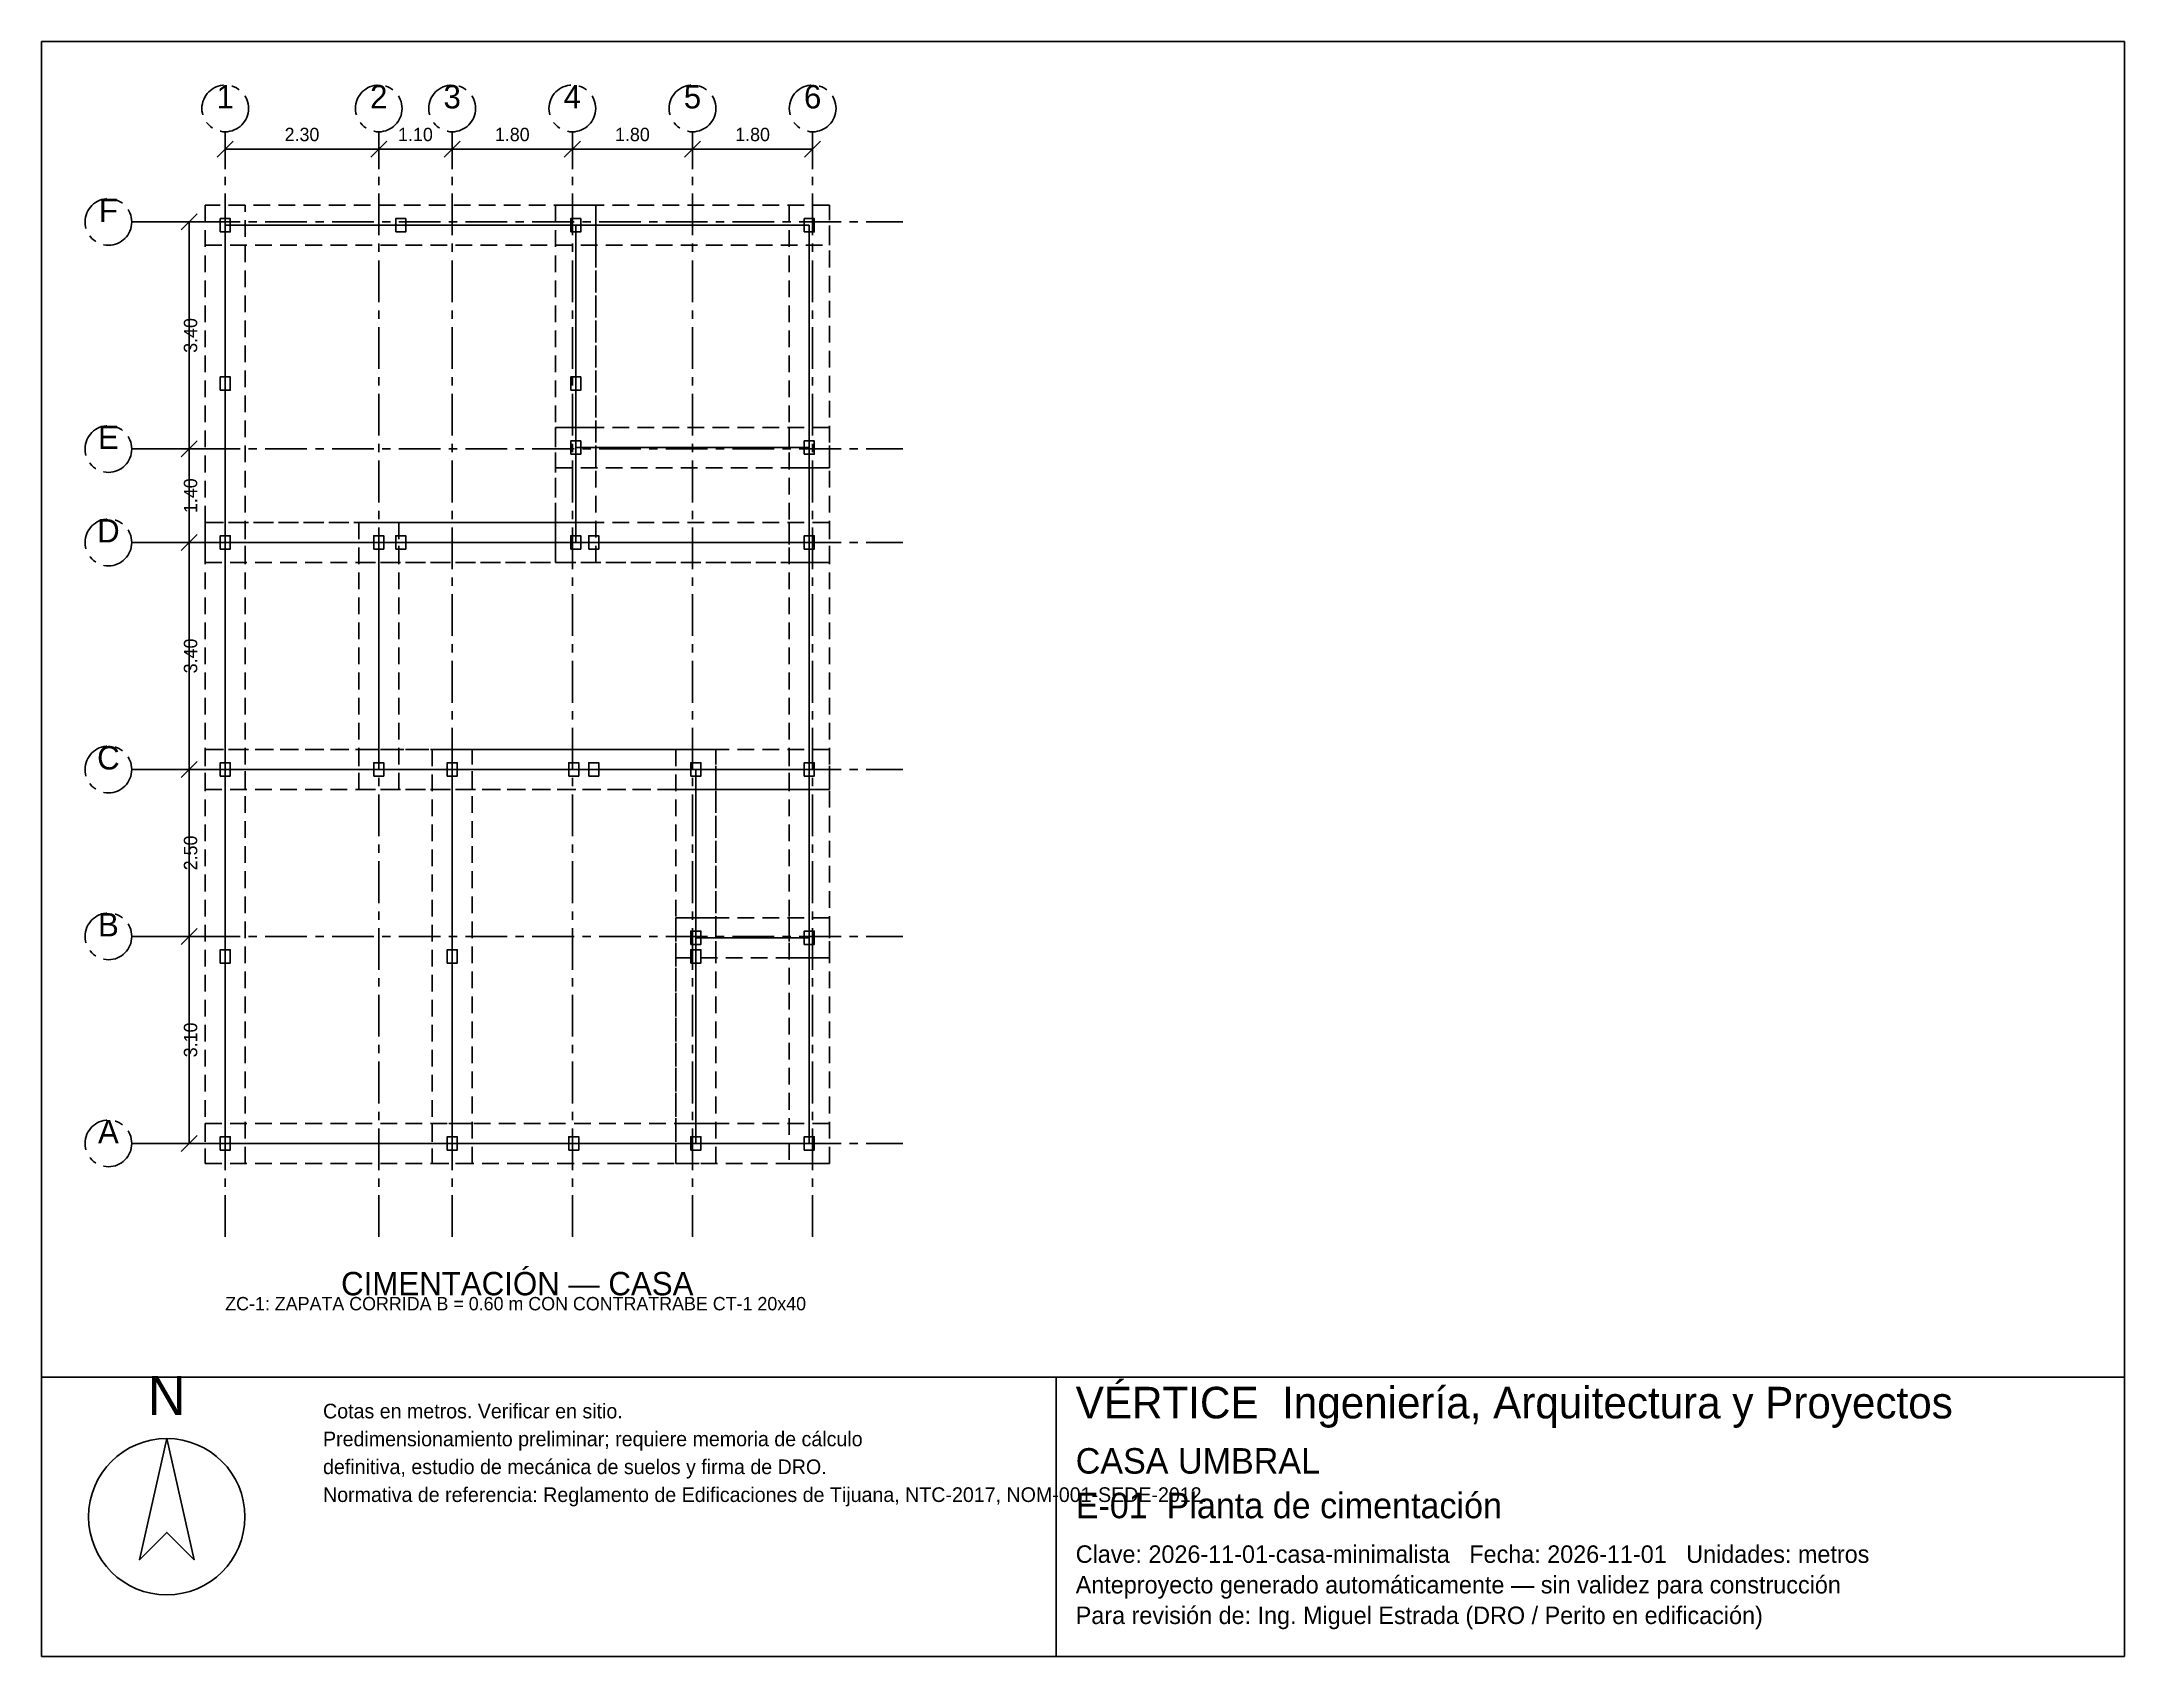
# Model space of a CAD drawing. Header units: metres. Extents: x -2.8 to 28.4, y -7.7 to 16.5.
import ezdxf
from ezdxf.enums import TextEntityAlignment as Align

# ---------------------------------------------------------------- set-up
doc = ezdxf.new("R2010")
doc.units = ezdxf.units.M
doc.header["$LTSCALE"] = 0.5
doc.linetypes.add('CENTER', pattern=[2, 1.25, -0.25, 0.25, -0.25])
doc.linetypes.add('DASHED', pattern=[0.75, 0.5, -0.25])
for name, color, linetype in [('A-TEXTO', 3, 'CONTINUOUS'), ('COTAS', 8, 'CONTINUOUS'), ('E-CASTILLOS', 2, 'CONTINUOUS'), ('E-EJES', 1, 'CENTER'), ('E-MUROS', 7, 'CONTINUOUS'), ('E-TEXTO', 3, 'CONTINUOUS'), ('E-ZAPATAS', 6, 'DASHED'), ('LAMINA', 9, 'CONTINUOUS')]:
    doc.layers.add(name, color=color, linetype=linetype)
doc.styles.get("Standard").update_dxf_attribs({"font": 'txt', "width": 0.9})

msp = doc.modelspace()

# ---------------------------------------------------------------- linework, layer by layer
at = {"layer": 'COTAS'}
for p, q in [((-0.12, 14.77), (0.12, 15.01)), ((0, 14.59), (0, 15.04)), ((2.18, 14.77), (2.42, 15.01)), ((2.18, 14.77), (2.42, 15.01)), ((2.3, 14.59), (2.3, 15.04)), ((2.3, 14.59), (2.3, 15.04)), ((3.28, 14.77), (3.52, 15.01)), ((3.28, 14.77), (3.52, 15.01)), ((3.4, 14.59), (3.4, 15.04)), ((3.4, 14.59), (3.4, 15.04)), ((5.08, 14.77), (5.32, 15.01)), ((5.08, 14.77), (5.32, 15.01)), ((5.2, 14.59), (5.2, 15.04)), ((5.2, 14.59), (5.2, 15.04)), ((6.88, 14.77), (7.12, 15.01)), ((6.88, 14.77), (7.12, 15.01)), ((7, 14.59), (7, 15.04)), ((7, 14.59), (7, 15.04)), ((8.68, 14.77), (8.92, 15.01)), ((8.8, 14.59), (8.8, 15.04)), ((0, 14.89), (2.3, 14.89)), ((2.3, 14.89), (3.4, 14.89)), ((3.4, 14.89), (5.2, 14.89)), ((5.2, 14.89), (7, 14.89)), ((7, 14.89), (8.8, 14.89)), ((-0.84, 13.8), (-0.39, 13.8)), ((-0.66, 13.68), (-0.42, 13.92)), ((-0.54, 10.4), (-0.54, 13.8)), ((-0.84, 10.4), (-0.39, 10.4)), ((-0.84, 10.4), (-0.39, 10.4)), ((-0.66, 10.28), (-0.42, 10.52)), ((-0.66, 10.28), (-0.42, 10.52)), ((-0.54, 9), (-0.54, 10.4)), ((-0.66, 8.88), (-0.42, 9.12)), ((-0.66, 8.88), (-0.42, 9.12)), ((-0.84, 9), (-0.39, 9)), ((-0.84, 9), (-0.39, 9)), ((-0.54, 5.6), (-0.54, 9)), ((-0.66, 5.48), (-0.42, 5.72)), ((-0.66, 5.48), (-0.42, 5.72)), ((-0.84, 5.6), (-0.39, 5.6)), ((-0.84, 5.6), (-0.39, 5.6)), ((-0.54, 3.1), (-0.54, 5.6)), ((-0.66, 2.98), (-0.42, 3.22)), ((-0.66, 2.98), (-0.42, 3.22)), ((-0.84, 3.1), (-0.39, 3.1)), ((-0.84, 3.1), (-0.39, 3.1)), ((-0.54, 0), (-0.54, 3.1)), ((-0.84, 0), (-0.39, 0)), ((-0.66, -0.12), (-0.42, 0.12))]:
    msp.add_line(p, q, dxfattribs=at)
at = {"layer": 'E-CASTILLOS'}
for points in [[(-0.075, 13.65), (0.075, 13.65), (0.075, 13.85), (-0.075, 13.85)], [(2.555, 13.65), (2.705, 13.65), (2.705, 13.85), (2.555, 13.85)], [(5.175, 13.65), (5.325, 13.65), (5.325, 13.85), (5.175, 13.85)], [(8.675, 13.65), (8.825, 13.65), (8.825, 13.85), (8.675, 13.85)], [(-0.075, 11.28), (0.075, 11.28), (0.075, 11.48), (-0.075, 11.48)], [(5.175, 11.28), (5.325, 11.28), (5.325, 11.48), (5.175, 11.48)], [(5.175, 10.32), (5.325, 10.32), (5.325, 10.52), (5.175, 10.52)], [(8.675, 10.32), (8.825, 10.32), (8.825, 10.52), (8.675, 10.52)], [(-0.075, 8.9), (0.075, 8.9), (0.075, 9.1), (-0.075, 9.1)], [(2.225, 8.9), (2.375, 8.9), (2.375, 9.1), (2.225, 9.1)], [(2.555, 8.9), (2.705, 8.9), (2.705, 9.1), (2.555, 9.1)], [(5.175, 8.9), (5.325, 8.9), (5.325, 9.1), (5.175, 9.1)], [(5.445, 8.9), (5.595, 8.9), (5.595, 9.1), (5.445, 9.1)], [(8.675, 8.9), (8.825, 8.9), (8.825, 9.1), (8.675, 9.1)], [(-0.075, 5.5), (0.075, 5.5), (0.075, 5.7), (-0.075, 5.7)], [(2.225, 5.5), (2.375, 5.5), (2.375, 5.7), (2.225, 5.7)], [(3.325, 5.5), (3.475, 5.5), (3.475, 5.7), (3.325, 5.7)], [(5.145, 5.5), (5.295, 5.5), (5.295, 5.7), (5.145, 5.7)], [(5.445, 5.5), (5.595, 5.5), (5.595, 5.7), (5.445, 5.7)], [(6.975, 5.5), (7.125, 5.5), (7.125, 5.7), (6.975, 5.7)], [(8.675, 5.5), (8.825, 5.5), (8.825, 5.7), (8.675, 5.7)], [(6.975, 2.98), (7.125, 2.98), (7.125, 3.18), (6.975, 3.18)], [(8.675, 2.98), (8.825, 2.98), (8.825, 3.18), (8.675, 3.18)], [(-0.075, 2.7), (0.075, 2.7), (0.075, 2.9), (-0.075, 2.9)], [(3.325, 2.7), (3.475, 2.7), (3.475, 2.9), (3.325, 2.9)], [(6.975, 2.7), (7.125, 2.7), (7.125, 2.9), (6.975, 2.9)], [(-0.075, -0.1), (0.075, -0.1), (0.075, 0.1), (-0.075, 0.1)], [(3.325, -0.1), (3.475, -0.1), (3.475, 0.1), (3.325, 0.1)], [(5.145, -0.1), (5.295, -0.1), (5.295, 0.1), (5.145, 0.1)], [(6.975, -0.1), (7.125, -0.1), (7.125, 0.1), (6.975, 0.1)], [(8.675, -0.1), (8.825, -0.1), (8.825, 0.1), (8.675, 0.1)]]:
    msp.add_lwpolyline(points, close=True, dxfattribs=at)
at = {"layer": 'E-EJES'}
for p, q in [((0, -1.4), (0, 15.15)), ((2.3, -1.4), (2.3, 15.15)), ((3.4, -1.4), (3.4, 15.15)), ((5.2, -1.4), (5.2, 15.15)), ((7, -1.4), (7, 15.15)), ((8.8, -1.4), (8.8, 15.15)), ((-1.4, 13.8), (10.15, 13.8)), ((-1.4, 10.4), (10.15, 10.4)), ((-1.4, 9), (10.15, 9)), ((-1.4, 5.6), (10.15, 5.6)), ((-1.4, 3.1), (10.15, 3.1)), ((-1.4, 0), (10.15, 0))]:
    msp.add_line(p, q, dxfattribs=at)
for centre in [(0, 15.5), (2.3, 15.5), (3.4, 15.5), (5.2, 15.5), (7, 15.5), (8.8, 15.5), (-1.75, 13.8), (-1.75, 10.4), (-1.75, 9), (-1.75, 5.6), (-1.75, 3.1), (-1.75, 0)]:
    msp.add_circle(centre, 0.35, dxfattribs=at)
at = {"layer": 'E-MUROS'}
for p, q in [((0, 9), (0, 13.75)), ((0, 13.75), (5.25, 13.75)), ((5.25, 9), (5.25, 13.75)), ((5.25, 10.42), (5.25, 13.75)), ((5.25, 13.75), (8.75, 13.75)), ((8.75, 10.42), (8.75, 13.75)), ((5.25, 9), (5.25, 10.42)), ((5.25, 10.42), (8.75, 10.42)), ((8.75, 9), (8.75, 10.42)), ((0, 5.6), (0, 9)), ((0, 9), (2.3, 9)), ((0, 9), (5.25, 9)), ((2.3, 5.6), (2.3, 9)), ((2.3, 9), (8.75, 9)), ((5.25, 9), (8.75, 9)), ((8.75, 5.6), (8.75, 9)), ((0, 0), (0, 5.6)), ((0, 5.6), (2.3, 5.6)), ((0, 5.6), (3.4, 5.6)), ((2.3, 5.6), (8.75, 5.6)), ((3.4, 0), (3.4, 5.6)), ((3.4, 5.6), (7.05, 5.6)), ((7.05, 0), (7.05, 5.6)), ((7.05, 3.08), (7.05, 5.6)), ((7.05, 5.6), (8.75, 5.6)), ((8.75, 3.08), (8.75, 5.6)), ((7.05, 0), (7.05, 3.08)), ((7.05, 3.08), (8.75, 3.08)), ((8.75, 0), (8.75, 3.08)), ((0, 0), (3.4, 0)), ((3.4, 0), (7.05, 0)), ((7.05, 0), (8.75, 0))]:
    msp.add_line(p, q, dxfattribs=at)
at = {"layer": 'E-ZAPATAS'}
for points in [[(-0.3, 8.7), (0.3, 8.7), (0.3, 14.05), (-0.3, 14.05)], [(-0.3, 13.45), (5.55, 13.45), (5.55, 14.05), (-0.3, 14.05)], [(4.95, 8.7), (5.55, 8.7), (5.55, 14.05), (4.95, 14.05)], [(4.95, 10.12), (5.55, 10.12), (5.55, 14.05), (4.95, 14.05)], [(4.95, 13.45), (9.05, 13.45), (9.05, 14.05), (4.95, 14.05)], [(8.45, 10.12), (9.05, 10.12), (9.05, 14.05), (8.45, 14.05)], [(4.95, 8.7), (5.55, 8.7), (5.55, 10.72), (4.95, 10.72)], [(4.95, 10.12), (9.05, 10.12), (9.05, 10.72), (4.95, 10.72)], [(8.45, 8.7), (9.05, 8.7), (9.05, 10.72), (8.45, 10.72)], [(-0.3, 5.3), (0.3, 5.3), (0.3, 9.3), (-0.3, 9.3)], [(-0.3, 8.7), (2.6, 8.7), (2.6, 9.3), (-0.3, 9.3)], [(-0.3, 8.7), (5.55, 8.7), (5.55, 9.3), (-0.3, 9.3)], [(2, 5.3), (2.6, 5.3), (2.6, 9.3), (2, 9.3)], [(2, 8.7), (9.05, 8.7), (9.05, 9.3), (2, 9.3)], [(4.95, 8.7), (9.05, 8.7), (9.05, 9.3), (4.95, 9.3)], [(8.45, 5.3), (9.05, 5.3), (9.05, 9.3), (8.45, 9.3)], [(-0.3, -0.3), (0.3, -0.3), (0.3, 5.9), (-0.3, 5.9)], [(-0.3, 5.3), (2.6, 5.3), (2.6, 5.9), (-0.3, 5.9)], [(-0.3, 5.3), (3.7, 5.3), (3.7, 5.9), (-0.3, 5.9)], [(2, 5.3), (9.05, 5.3), (9.05, 5.9), (2, 5.9)], [(3.1, -0.3), (3.7, -0.3), (3.7, 5.9), (3.1, 5.9)], [(3.1, 5.3), (7.35, 5.3), (7.35, 5.9), (3.1, 5.9)], [(6.75, -0.3), (7.35, -0.3), (7.35, 5.9), (6.75, 5.9)], [(6.75, 2.78), (7.35, 2.78), (7.35, 5.9), (6.75, 5.9)], [(6.75, 5.3), (9.05, 5.3), (9.05, 5.9), (6.75, 5.9)], [(8.45, 2.78), (9.05, 2.78), (9.05, 5.9), (8.45, 5.9)], [(6.75, -0.3), (7.35, -0.3), (7.35, 3.38), (6.75, 3.38)], [(6.75, 2.78), (9.05, 2.78), (9.05, 3.38), (6.75, 3.38)], [(8.45, -0.3), (9.05, -0.3), (9.05, 3.38), (8.45, 3.38)], [(-0.3, -0.3), (3.7, -0.3), (3.7, 0.3), (-0.3, 0.3)], [(3.1, -0.3), (7.35, -0.3), (7.35, 0.3), (3.1, 0.3)], [(6.75, -0.3), (9.05, -0.3), (9.05, 0.3), (6.75, 0.3)]]:
    msp.add_lwpolyline(points, close=True, dxfattribs=at)
at = {"layer": 'LAMINA'}
msp.add_line((12.45, -7.6818), (12.45, -3.5), dxfattribs=at)
for points in [[(-2.75, -3.5), (28.45, -3.5), (28.45, 16.5), (-2.75, 16.5)], [(-2.75, -7.6818), (28.45, -7.6818), (28.45, -3.5), (-2.75, -3.5)], [(-0.8765, -4.42), (-1.2864, -6.2349), (-0.8765, -5.8251), (-0.4667, -6.2349)]]:
    msp.add_lwpolyline(points, close=True, dxfattribs=at)
msp.add_circle((-0.8765, -5.5909), 1.1709, dxfattribs=at)

# ---------------------------------------------------------------- texts
at = {"layer": 'A-TEXTO'}
msp.add_text('CIMENTACIÓN — CASA', height=0.35, dxfattribs=at).set_placement((4.375, -2.275), align=Align.CENTER)
at = {"layer": 'COTAS'}
for s, p in [('2.30', (1.15, 15.01)), ('1.10', (2.85, 15.01)), ('1.80', (4.3, 15.01)), ('1.80', (6.1, 15.01)), ('1.80', (7.9, 15.01))]:
    msp.add_text(s, height=0.2, dxfattribs=at).set_placement(p, align=Align.CENTER)
for s, p in [('3.40', (-0.42, 12.1)), ('1.40', (-0.42, 9.7)), ('3.40', (-0.42, 7.3)), ('2.50', (-0.42, 4.35)), ('3.10', (-0.42, 1.55))]:
    msp.add_text(s, height=0.2, rotation=90, dxfattribs=at).set_placement(p, align=Align.CENTER)
at = {"layer": 'E-TEXTO'}
for s, p in [('1', (0, 15.5)), ('2', (2.3, 15.5)), ('3', (3.4, 15.5)), ('4', (5.2, 15.5)), ('5', (7, 15.5)), ('6', (8.8, 15.5)), ('F', (-1.75, 13.8)), ('E', (-1.75, 10.4)), ('D', (-1.75, 9)), ('C', (-1.75, 5.6)), ('B', (-1.75, 3.1)), ('A', (-1.75, 0))]:
    msp.add_text(s, height=0.35, dxfattribs=at).set_placement(p, align=Align.CENTER)
msp.add_text('ZC-1: ZAPATA CORRIDA B = 0.60 m CON CONTRATRABE CT-1 20x40', height=0.2, dxfattribs=at).set_placement((0, -2.5))
at = {"layer": 'LAMINA'}
msp.add_text('N', height=0.5855, dxfattribs=at).set_placement((-0.8765, -4.0687), align=Align.CENTER)
for s, height, p in [('VÉRTICE  Ingeniería, Arquitectura y Proyectos', 0.4727, (12.7409, -4.1182)), ('Cotas en metros. Verificar en sitio.', 0.2197, (1.4653, -4.1182)), ('Predimensionamiento preliminar; requiere memoria de cálculo', 0.2197, (1.4653, -4.5356)), ('CASA UMBRAL', 0.3818, (12.7409, -4.9455)), ('definitiva, estudio de mecánica de suelos y firma de DRO.', 0.2197, (1.4653, -4.953)), ('Normativa de referencia: Reglamento de Edificaciones de Tijuana, NTC-2017, NOM-001-SEDE-2012.', 0.2197, (1.4653, -5.3704)), ('E-01  Planta de cimentación', 0.3818, (12.7409, -5.6136)), ('Clave: 2026-11-01-casa-minimalista   Fecha: 2026-11-01   Unidades: metros', 0.2618, (12.7409, -6.2818)), ('Anteproyecto generado automáticamente — sin validez para construcción', 0.2618, (12.7409, -6.74)), ('Para revisión de: Ing. Miguel Estrada (DRO / Perito en edificación)', 0.2618, (12.7409, -7.1982))]:
    msp.add_text(s, height=height, dxfattribs=at).set_placement(p)

doc.saveas('drawing.dxf')
